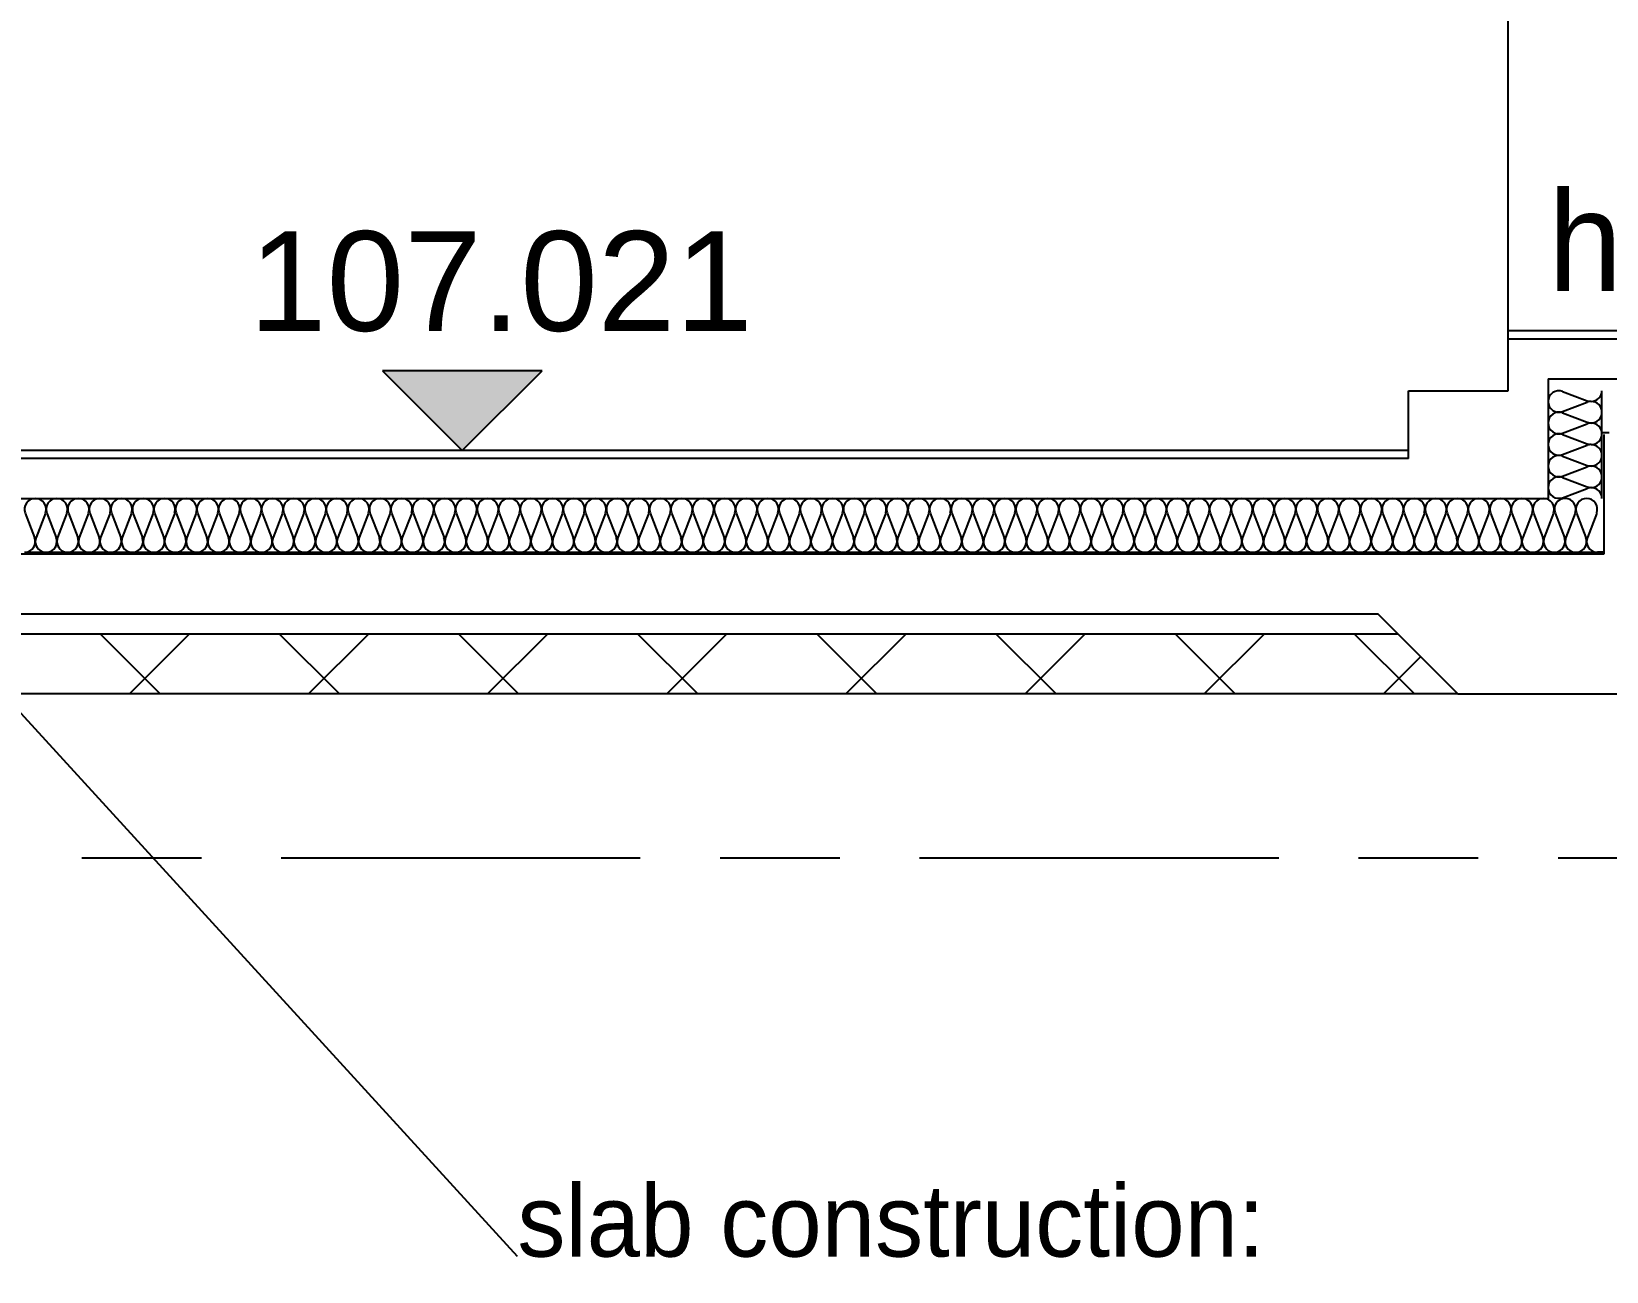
# Model space of a CAD drawing. Header units: millimetres. Extents: x -21022 to 21192, y -14865 to 14865.
# Drawn here: x -4998 to -1051, y -813 to 2296 of the extents above; entities that cross this region are included whole.
import ezdxf

# ---------------------------------------------------------------- set-up
doc = ezdxf.new("R2010")
doc.units = ezdxf.units.MM
for name, pattern in [('BORDER', [16, 13, -1, 1, -1]), ('CENTER', [16, 9, -2, 3, -2]), ('HIDDEN', [16, 2, -2, 2, -2, 2, -2, 2, -2])]:
    doc.linetypes.add(name, pattern=pattern)
for name, color, linetype, true_color in [('00_-_ELEVATIONS', 7, 'Continuous', 0xffffff), ('00_-_SECTIONS', 7, 'Continuous', 0xffffff), ('1', 7, 'Continuous', 0xffffff), ('NEW_LGF', 7, 'Continuous', 0xffffff)]:
    doc.layers.add(name, color=color, linetype=linetype, true_color=true_color)
doc.styles.add('ARIAL', font='ARIAL.TTF', dxfattribs={"height": 0.2})

# ---------------------------------------------------------------- blocks, each defined once
blk = doc.blocks.new('733C655A')
at = {"layer": '00_-_SECTIONS', "linetype": 'Continuous', "ltscale": 100}
h = blk.add_hatch(dxfattribs=at)
h.set_pattern_fill('AR-CONC', color=1, scale=100, angle=30, style=0)
h.paths.add_polyline_path([(6030.3, 0), (5480.3, 0), (5330.3, 150), (5280.3, 200), (750, 200), (700, 150), (550, 0), (0, 0), (0, 350), (145.1, 350), (316.8, 350), (462.6, 350), (5846.2, 350), (5846.2, 610), (5846.2, 650), (5864.3, 650), (9553.9, 650), (9553.9, 950), (9653.9, 950), (12333.9, 950), (12433.9, 950), (12583.9, 950), (12798.9, 950), (12798.9, 600), (12248.9, 600), (12098.9, 750), (12048.9, 800), (9928.9, 800), (9878.9, 750), (9728.9, 600), (9728.9, 300), (9178.9, 300), (9028.9, 450), (8978.9, 500), (6230.3, 500), (6180.3, 450), (6030.3, 300)])
h = blk.add_hatch(dxfattribs=at)
h.set_pattern_fill('net', color=1, scale=100, angle=45, style=0)
h.set_pattern_definition([(45, (0, 0), (-224.506, 224.506), []), (135, (0, 0), (-224.506, -224.506), [])])
h.paths.add_polyline_path([(5480.3, 0), (550, 0), (700, 150), (5330.3, 150)])
at = {"layer": '00_-_SECTIONS', "color": 1, "linetype": 'Continuous', "ltscale": 100}
for p, q in [((5706.2, 790), (9334.3, 790)), ((5742.8, 758.2), (5804.6, 734.8)), ((5841.2, 706), (5841.2, 760)), ((5841.2, 760), (5841.2, 760)), ((5841.2, 760), (5841.2, 760)), ((5742.8, 707.8), (5804.6, 731.2)), ((5804.6, 734.8), (5814.2, 733)), ((5742.8, 704.2), (5804.6, 680.8)), ((5742.8, 653.8), (5804.6, 677.2)), ((5804.6, 680.8), (5814.2, 679)), ((5841.2, 652), (5841.2, 706)), ((5742.8, 650.2), (5804.6, 626.8)), ((5841.2, 598), (5841.2, 652)), ((5742.8, 599.8), (5804.6, 623.2)), ((5742.8, 596.2), (5804.6, 572.8)), ((5804.6, 626.8), (5814.2, 625)), ((5841.2, 544), (5841.2, 598)), ((5742.8, 545.8), (5804.6, 569.2)), ((5804.6, 572.8), (5814.2, 571)), ((5742.8, 542.2), (5804.6, 518.8)), ((5742.8, 491.8), (5804.6, 515.2)), ((5804.6, 518.8), (5814.2, 517)), ((5841.2, 490), (5841.2, 544)), ((5841.2, 490), (5841.2, 490)), ((1889.7, 453.4), (1913.2, 391.6)), ((1940.2, 453.4), (1916.7, 391.6)), ((1943.7, 453.4), (1967.2, 391.6)), ((1994.2, 453.4), (1970.7, 391.6)), ((1997.7, 453.4), (2021.2, 391.6)), ((2048.2, 453.4), (2024.7, 391.6)), ((2051.7, 453.4), (2075.2, 391.6)), ((2102.2, 453.4), (2078.7, 391.6)), ((2105.7, 453.4), (2129.2, 391.6)), ((2156.2, 453.4), (2132.7, 391.6)), ((2159.7, 453.4), (2183.2, 391.6)), ((2210.2, 453.4), (2186.7, 391.6)), ((2213.7, 453.4), (2237.2, 391.6)), ((2264.2, 453.4), (2240.7, 391.6)), ((2267.7, 453.4), (2291.2, 391.6)), ((2318.2, 453.4), (2294.7, 391.6)), ((2321.7, 453.4), (2345.2, 391.6)), ((2372.2, 453.4), (2348.7, 391.6)), ((2375.7, 453.4), (2399.2, 391.6)), ((2426.2, 453.4), (2402.7, 391.6)), ((2429.7, 453.4), (2453.2, 391.6)), ((2480.2, 453.4), (2456.7, 391.6)), ((2483.7, 453.4), (2507.2, 391.6)), ((2534.2, 453.4), (2510.7, 391.6)), ((2537.7, 453.4), (2561.2, 391.6)), ((2588.2, 453.4), (2564.7, 391.6)), ((2591.7, 453.4), (2615.2, 391.6)), ((2642.2, 453.4), (2618.7, 391.6)), ((2645.7, 453.4), (2669.2, 391.6)), ((2696.2, 453.4), (2672.7, 391.6)), ((2699.7, 453.4), (2723.2, 391.6)), ((2750.2, 453.4), (2726.7, 391.6)), ((2753.7, 453.4), (2777.2, 391.6)), ((2804.2, 453.4), (2780.7, 391.6)), ((2807.7, 453.4), (2831.2, 391.6)), ((2858.2, 453.4), (2834.7, 391.6)), ((2861.7, 453.4), (2885.2, 391.6)), ((2912.2, 453.4), (2888.7, 391.6)), ((2915.7, 453.4), (2939.2, 391.6)), ((2966.2, 453.4), (2942.7, 391.6)), ((2969.7, 453.4), (2993.2, 391.6)), ((3020.2, 453.4), (2996.7, 391.6)), ((3023.7, 453.4), (3047.2, 391.6)), ((3074.2, 453.4), (3050.7, 391.6)), ((3077.7, 453.4), (3101.2, 391.6)), ((3128.2, 453.4), (3104.7, 391.6)), ((3131.7, 453.4), (3155.2, 391.6)), ((3182.2, 453.4), (3158.7, 391.6)), ((3185.7, 453.4), (3209.2, 391.6)), ((3236.2, 453.4), (3212.7, 391.6)), ((3239.7, 453.4), (3263.2, 391.6)), ((3290.2, 453.4), (3266.7, 391.6)), ((3293.7, 453.4), (3317.2, 391.6)), ((3344.2, 453.4), (3320.7, 391.6)), ((3347.7, 453.4), (3371.2, 391.6)), ((3398.2, 453.4), (3374.7, 391.6)), ((3401.7, 453.4), (3425.2, 391.6)), ((3452.2, 453.4), (3428.7, 391.6)), ((3455.7, 453.4), (3479.2, 391.6)), ((3506.2, 453.4), (3482.7, 391.6)), ((3509.7, 453.4), (3533.2, 391.6)), ((3560.2, 453.4), (3536.7, 391.6)), ((3563.7, 453.4), (3587.2, 391.6)), ((3614.2, 453.4), (3590.7, 391.6)), ((3617.7, 453.4), (3641.2, 391.6)), ((3668.2, 453.4), (3644.7, 391.6)), ((3671.7, 453.4), (3695.2, 391.6)), ((3722.2, 453.4), (3698.7, 391.6)), ((3725.7, 453.4), (3749.2, 391.6)), ((3776.2, 453.4), (3752.7, 391.6)), ((3779.7, 453.4), (3803.2, 391.6)), ((3830.2, 453.4), (3806.7, 391.6)), ((3833.7, 453.4), (3857.2, 391.6)), ((3884.2, 453.4), (3860.7, 391.6)), ((3887.7, 453.4), (3911.2, 391.6)), ((3938.2, 453.4), (3914.7, 391.6)), ((3941.7, 453.4), (3965.2, 391.6)), ((3992.2, 453.4), (3968.7, 391.6)), ((3995.7, 453.4), (4019.2, 391.6)), ((4046.2, 453.4), (4022.7, 391.6)), ((4049.7, 453.4), (4073.2, 391.6)), ((4100.2, 453.4), (4076.7, 391.6)), ((4103.7, 453.4), (4127.2, 391.6)), ((4154.2, 453.4), (4130.7, 391.6)), ((4157.7, 453.4), (4181.2, 391.6)), ((4208.2, 453.4), (4184.7, 391.6)), ((4211.7, 453.4), (4235.2, 391.6)), ((4262.2, 453.4), (4238.7, 391.6)), ((4265.7, 453.4), (4289.2, 391.6)), ((4316.2, 453.4), (4292.7, 391.6)), ((4319.7, 453.4), (4343.2, 391.6)), ((4370.2, 453.4), (4346.7, 391.6)), ((4373.7, 453.4), (4397.2, 391.6)), ((4424.2, 453.4), (4400.7, 391.6)), ((4427.7, 453.4), (4451.2, 391.6)), ((4478.2, 453.4), (4454.7, 391.6)), ((4481.7, 453.4), (4505.2, 391.6)), ((4532.2, 453.4), (4508.7, 391.6)), ((4535.7, 453.4), (4559.2, 391.6)), ((4586.2, 453.4), (4562.7, 391.6)), ((4589.7, 453.4), (4613.2, 391.6)), ((4640.2, 453.4), (4616.7, 391.6)), ((4643.7, 453.4), (4667.2, 391.6)), ((4694.2, 453.4), (4670.7, 391.6)), ((4697.7, 453.4), (4721.2, 391.6)), ((4748.2, 453.4), (4724.7, 391.6)), ((4751.7, 453.4), (4775.2, 391.6)), ((4802.2, 453.4), (4778.7, 391.6)), ((4805.7, 453.4), (4829.2, 391.6)), ((4856.2, 453.4), (4832.7, 391.6)), ((4859.7, 453.4), (4883.2, 391.6)), ((4910.2, 453.4), (4886.7, 391.6)), ((4913.7, 453.4), (4937.2, 391.6)), ((4964.2, 453.4), (4940.7, 391.6)), ((4967.7, 453.4), (4991.2, 391.6)), ((5018.2, 453.4), (4994.7, 391.6)), ((5021.7, 453.4), (5045.2, 391.6)), ((5072.2, 453.4), (5048.7, 391.6)), ((5075.7, 453.4), (5099.2, 391.6)), ((5126.2, 453.4), (5102.7, 391.6)), ((5129.7, 453.4), (5153.2, 391.6)), ((5180.2, 453.4), (5156.7, 391.6)), ((5183.7, 453.4), (5207.2, 391.6)), ((5234.2, 453.4), (5210.7, 391.6)), ((5237.7, 453.4), (5261.2, 391.6)), ((5288.2, 453.4), (5264.7, 391.6)), ((5291.7, 453.4), (5315.2, 391.6)), ((5342.2, 453.4), (5318.7, 391.6)), ((5345.7, 453.4), (5369.2, 391.6)), ((5396.2, 453.4), (5372.7, 391.6)), ((5399.7, 453.4), (5423.2, 391.6)), ((5450.2, 453.4), (5426.7, 391.6)), ((5453.7, 453.4), (5477.2, 391.6)), ((5504.2, 453.4), (5480.7, 391.6)), ((5507.7, 453.4), (5531.2, 391.6)), ((5558.2, 453.4), (5534.7, 391.6)), ((5561.7, 453.4), (5585.2, 391.6)), ((5612.2, 453.4), (5588.7, 391.6)), ((5615.7, 453.4), (5639.2, 391.6)), ((5666.2, 453.4), (5642.7, 391.6)), ((5669.7, 453.4), (5693.2, 391.6)), ((5720.2, 453.4), (5696.7, 391.6)), ((5723.7, 453.4), (5747.2, 391.6)), ((5774.2, 453.4), (5750.7, 391.6)), ((5777.7, 453.4), (5801.2, 391.6)), ((5828.2, 453.4), (5804.7, 391.6)), ((1916.7, 391.6), (1914.9, 382)), ((1970.7, 391.6), (1968.9, 382)), ((2024.7, 391.6), (2022.9, 382)), ((2078.7, 391.6), (2076.9, 382)), ((2132.7, 391.6), (2130.9, 382)), ((2186.7, 391.6), (2184.9, 382)), ((2240.7, 391.6), (2238.9, 382)), ((2294.7, 391.6), (2292.9, 382)), ((2348.7, 391.6), (2346.9, 382)), ((2402.7, 391.6), (2400.9, 382)), ((2456.7, 391.6), (2454.9, 382)), ((2510.7, 391.6), (2508.9, 382)), ((2564.7, 391.6), (2562.9, 382)), ((2618.7, 391.6), (2616.9, 382)), ((2672.7, 391.6), (2670.9, 382)), ((2726.7, 391.6), (2724.9, 382)), ((2780.7, 391.6), (2778.9, 382)), ((2834.7, 391.6), (2832.9, 382)), ((2888.7, 391.6), (2886.9, 382)), ((2942.7, 391.6), (2940.9, 382)), ((2996.7, 391.6), (2994.9, 382)), ((3050.7, 391.6), (3048.9, 382)), ((3104.7, 391.6), (3102.9, 382)), ((3158.7, 391.6), (3156.9, 382)), ((3212.7, 391.6), (3210.9, 382)), ((3266.7, 391.6), (3264.9, 382)), ((3320.7, 391.6), (3318.9, 382)), ((3374.7, 391.6), (3372.9, 382)), ((3428.7, 391.6), (3426.9, 382)), ((3482.7, 391.6), (3480.9, 382)), ((3536.7, 391.6), (3534.9, 382)), ((3590.7, 391.6), (3588.9, 382)), ((3644.7, 391.6), (3642.9, 382)), ((3698.7, 391.6), (3696.9, 382)), ((3752.7, 391.6), (3750.9, 382)), ((3806.7, 391.6), (3804.9, 382)), ((3860.7, 391.6), (3858.9, 382)), ((3914.7, 391.6), (3912.9, 382)), ((3968.7, 391.6), (3966.9, 382)), ((4022.7, 391.6), (4020.9, 382)), ((4076.7, 391.6), (4074.9, 382)), ((4130.7, 391.6), (4128.9, 382)), ((4184.7, 391.6), (4182.9, 382)), ((4238.7, 391.6), (4236.9, 382)), ((4292.7, 391.6), (4290.9, 382)), ((4346.7, 391.6), (4344.9, 382)), ((4400.7, 391.6), (4398.9, 382)), ((4454.7, 391.6), (4452.9, 382)), ((4508.7, 391.6), (4506.9, 382)), ((4562.7, 391.6), (4560.9, 382)), ((4616.7, 391.6), (4614.9, 382)), ((4670.7, 391.6), (4668.9, 382)), ((4724.7, 391.6), (4722.9, 382)), ((4778.7, 391.6), (4776.9, 382)), ((4832.7, 391.6), (4830.9, 382)), ((4886.7, 391.6), (4884.9, 382)), ((4940.7, 391.6), (4938.9, 382)), ((4994.7, 391.6), (4992.9, 382)), ((5048.7, 391.6), (5046.9, 382)), ((5102.7, 391.6), (5100.9, 382)), ((5156.7, 391.6), (5154.9, 382)), ((5210.7, 391.6), (5208.9, 382)), ((5264.7, 391.6), (5262.9, 382)), ((5318.7, 391.6), (5316.9, 382)), ((5372.7, 391.6), (5370.9, 382)), ((5426.7, 391.6), (5424.9, 382)), ((5480.7, 391.6), (5478.9, 382)), ((5534.7, 391.6), (5532.9, 382)), ((5588.7, 391.6), (5586.9, 382)), ((5642.7, 391.6), (5640.9, 382)), ((5696.7, 391.6), (5694.9, 382)), ((5750.7, 391.6), (5748.9, 382)), ((5804.7, 391.6), (5802.9, 382)), ((1887.9, 355), (1941.9, 355)), ((1941.9, 355), (1995.9, 355)), ((1995.9, 355), (2049.9, 355)), ((2049.9, 355), (2103.9, 355)), ((2103.9, 355), (2157.9, 355)), ((2157.9, 355), (2211.9, 355)), ((2211.9, 355), (2265.9, 355)), ((2265.9, 355), (2319.9, 355)), ((2319.9, 355), (2373.9, 355)), ((2373.9, 355), (2427.9, 355)), ((2427.9, 355), (2481.9, 355)), ((2481.9, 355), (2535.9, 355)), ((2535.9, 355), (2589.9, 355)), ((2589.9, 355), (2643.9, 355)), ((2643.9, 355), (2697.9, 355)), ((2697.9, 355), (2751.9, 355)), ((2751.9, 355), (2805.9, 355)), ((2805.9, 355), (2859.9, 355)), ((2859.9, 355), (2913.9, 355)), ((2913.9, 355), (2967.9, 355)), ((2967.9, 355), (3021.9, 355)), ((3021.9, 355), (3075.9, 355)), ((3075.9, 355), (3129.9, 355)), ((3129.9, 355), (3183.9, 355)), ((3183.9, 355), (3237.9, 355)), ((3237.9, 355), (3291.9, 355)), ((3291.9, 355), (3345.9, 355)), ((3345.9, 355), (3399.9, 355)), ((3399.9, 355), (3453.9, 355)), ((3453.9, 355), (3507.9, 355)), ((3507.9, 355), (3561.9, 355)), ((3561.9, 355), (3615.9, 355)), ((3615.9, 355), (3669.9, 355)), ((3669.9, 355), (3723.9, 355)), ((3723.9, 355), (3777.9, 355)), ((3777.9, 355), (3831.9, 355)), ((3831.9, 355), (3885.9, 355)), ((3885.9, 355), (3939.9, 355)), ((3939.9, 355), (3993.9, 355)), ((3993.9, 355), (4047.9, 355)), ((4047.9, 355), (4101.9, 355)), ((4101.9, 355), (4155.9, 355)), ((4155.9, 355), (4209.9, 355)), ((4209.9, 355), (4263.9, 355)), ((4263.9, 355), (4317.9, 355)), ((4317.9, 355), (4371.9, 355)), ((4371.9, 355), (4425.9, 355)), ((4425.9, 355), (4479.9, 355)), ((4479.9, 355), (4533.9, 355)), ((4533.9, 355), (4587.9, 355)), ((4587.9, 355), (4641.9, 355)), ((4641.9, 355), (4695.9, 355)), ((4695.9, 355), (4749.9, 355)), ((4749.9, 355), (4803.9, 355)), ((4803.9, 355), (4857.9, 355)), ((4857.9, 355), (4911.9, 355)), ((4911.9, 355), (4965.9, 355)), ((4965.9, 355), (5019.9, 355)), ((5019.9, 355), (5073.9, 355)), ((5073.9, 355), (5127.9, 355)), ((5127.9, 355), (5181.9, 355)), ((5181.9, 355), (5235.9, 355)), ((5235.9, 355), (5289.9, 355)), ((5289.9, 355), (5343.9, 355)), ((5343.9, 355), (5397.9, 355)), ((5397.9, 355), (5451.9, 355)), ((5451.9, 355), (5505.9, 355)), ((5505.9, 355), (5559.9, 355)), ((5559.9, 355), (5613.9, 355)), ((5613.9, 355), (5667.9, 355)), ((5667.9, 355), (5721.9, 355)), ((5721.9, 355), (5775.9, 355)), ((5775.9, 355), (5829.9, 355)), ((5846.2, 355), (5829.9, 355)), ((5846.2, 355), (5846.2, 355)), ((5330.3, 150), (700, 150)), ((5480.3, 0), (550, 0))]:
    blk.add_line(p, q, dxfattribs=at)
at = {"layer": '00_-_SECTIONS', "color": 3, "linetype": 'Continuous', "ltscale": 100}
for p, q in [((5846.2, 650), (5846.2, 350)), ((5846.2, 350), (0, 350)), ((5280.3, 200), (750, 200)), ((5480.3, 0), (5280.3, 200)), ((5480.3, 0), (6030.3, 0))]:
    blk.add_line(p, q, dxfattribs=at)
at = {"layer": '00_-_SECTIONS', "color": 1, "linetype": 'Continuous', "ltscale": 100}
for centre, start, end in [((5733.2, 733), 69.2034, 180), ((5733.2, 733), 69.2034, 180), ((5814.2, 760), 270, 0), ((5814.2, 760), 270, 0), ((5733.2, 733), 180, 290.7966), ((5733.2, 733), 180, 290.7966), ((5814.2, 706), 90, 110.7966), ((5814.2, 706), 90, 110.7966), ((5814.2, 706), 0, 90), ((5814.2, 706), 0, 90), ((5733.2, 679), 69.2034, 180), ((5733.2, 679), 69.2034, 180), ((5733.2, 679), 180, 290.7966), ((5733.2, 679), 180, 290.7966), ((5814.2, 652), 90, 110.7966), ((5814.2, 652), 90, 110.7966), ((5814.2, 706), 270, 0), ((5814.2, 706), 270, 0), ((5814.2, 652), 0, 90), ((5814.2, 652), 0, 90), ((5733.2, 625), 69.2034, 180), ((5733.2, 625), 69.2034, 180), ((5814.2, 652), 270, 0), ((5814.2, 652), 270, 0), ((5733.2, 625), 180, 290.7966), ((5733.2, 625), 180, 290.7966), ((5733.2, 571), 69.2034, 180), ((5733.2, 571), 69.2034, 180), ((5814.2, 598), 90, 110.7966), ((5814.2, 598), 90, 110.7966), ((5814.2, 598), 0, 90), ((5814.2, 598), 0, 90), ((5814.2, 598), 270, 0), ((5814.2, 598), 270, 0), ((5733.2, 571), 180, 290.7966), ((5733.2, 571), 180, 290.7966), ((5814.2, 544), 90, 110.7966), ((5814.2, 544), 90, 110.7966), ((5814.2, 544), 0, 90), ((5814.2, 544), 0, 90), ((5733.2, 517), 69.2034, 180), ((5733.2, 517), 69.2034, 180), ((5733.2, 517), 180, 290.7966), ((5733.2, 517), 180, 290.7966), ((5814.2, 490), 90, 110.7966), ((5814.2, 490), 90, 110.7966), ((5814.2, 544), 270, 0), ((5814.2, 544), 270, 0), ((5814.2, 490), 0, 90), ((5814.2, 490), 0, 90), ((1914.9, 463), 90, 200.7966), ((1914.9, 463), 90, 200.7966), ((1914.9, 463), 339.2034, 90), ((1914.9, 463), 339.2034, 90), ((1968.9, 463), 90, 200.7966), ((1968.9, 463), 90, 200.7966), ((1968.9, 463), 339.2034, 90), ((1968.9, 463), 339.2034, 90), ((2022.9, 463), 90, 200.7966), ((2022.9, 463), 90, 200.7966), ((2022.9, 463), 339.2034, 90), ((2022.9, 463), 339.2034, 90), ((2076.9, 463), 90, 200.7966), ((2076.9, 463), 90, 200.7966), ((2076.9, 463), 339.2034, 90), ((2076.9, 463), 339.2034, 90), ((2130.9, 463), 90, 200.7966), ((2130.9, 463), 90, 200.7966), ((2130.9, 463), 339.2034, 90), ((2130.9, 463), 339.2034, 90), ((2184.9, 463), 90, 200.7966), ((2184.9, 463), 90, 200.7966), ((2184.9, 463), 339.2034, 90), ((2184.9, 463), 339.2034, 90), ((2238.9, 463), 90, 200.7966), ((2238.9, 463), 90, 200.7966), ((2238.9, 463), 339.2034, 90), ((2238.9, 463), 339.2034, 90), ((2292.9, 463), 90, 200.7966), ((2292.9, 463), 90, 200.7966), ((2292.9, 463), 339.2034, 90), ((2292.9, 463), 339.2034, 90), ((2346.9, 463), 90, 200.7966), ((2346.9, 463), 90, 200.7966), ((2346.9, 463), 339.2034, 90), ((2346.9, 463), 339.2034, 90), ((2400.9, 463), 90, 200.7966), ((2400.9, 463), 90, 200.7966), ((2400.9, 463), 339.2034, 90), ((2400.9, 463), 339.2034, 90), ((2454.9, 463), 90, 200.7966), ((2454.9, 463), 90, 200.7966), ((2454.9, 463), 339.2034, 90), ((2454.9, 463), 339.2034, 90), ((2508.9, 463), 90, 200.7966), ((2508.9, 463), 90, 200.7966), ((2508.9, 463), 339.2034, 90), ((2508.9, 463), 339.2034, 90), ((2562.9, 463), 90, 200.7966), ((2562.9, 463), 90, 200.7966), ((2562.9, 463), 339.2034, 90), ((2562.9, 463), 339.2034, 90), ((2616.9, 463), 90, 200.7966), ((2616.9, 463), 90, 200.7966), ((2616.9, 463), 339.2034, 90), ((2616.9, 463), 339.2034, 90), ((2670.9, 463), 90, 200.7966), ((2670.9, 463), 90, 200.7966), ((2670.9, 463), 339.2034, 90), ((2670.9, 463), 339.2034, 90), ((2724.9, 463), 90, 200.7966), ((2724.9, 463), 90, 200.7966), ((2724.9, 463), 339.2034, 90), ((2724.9, 463), 339.2034, 90), ((2778.9, 463), 90, 200.7966), ((2778.9, 463), 90, 200.7966), ((2778.9, 463), 339.2034, 90), ((2778.9, 463), 339.2034, 90), ((2832.9, 463), 90, 200.7966), ((2832.9, 463), 90, 200.7966), ((2832.9, 463), 339.2034, 90), ((2832.9, 463), 339.2034, 90), ((2886.9, 463), 90, 200.7966), ((2886.9, 463), 90, 200.7966), ((2886.9, 463), 339.2034, 90), ((2886.9, 463), 339.2034, 90), ((2940.9, 463), 90, 200.7966), ((2940.9, 463), 90, 200.7966), ((2940.9, 463), 339.2034, 90), ((2940.9, 463), 339.2034, 90), ((2994.9, 463), 90, 200.7966), ((2994.9, 463), 90, 200.7966), ((2994.9, 463), 339.2034, 90), ((2994.9, 463), 339.2034, 90), ((3048.9, 463), 90, 200.7966), ((3048.9, 463), 90, 200.7966), ((3048.9, 463), 339.2034, 90), ((3048.9, 463), 339.2034, 90), ((3102.9, 463), 90, 200.7966), ((3102.9, 463), 90, 200.7966), ((3102.9, 463), 339.2034, 90), ((3102.9, 463), 339.2034, 90), ((3156.9, 463), 90, 200.7966), ((3156.9, 463), 90, 200.7966), ((3156.9, 463), 339.2034, 90), ((3156.9, 463), 339.2034, 90), ((3210.9, 463), 90, 200.7966), ((3210.9, 463), 90, 200.7966), ((3210.9, 463), 339.2034, 90), ((3210.9, 463), 339.2034, 90), ((3264.9, 463), 90, 200.7966), ((3264.9, 463), 90, 200.7966), ((3264.9, 463), 339.2034, 90), ((3264.9, 463), 339.2034, 90), ((3318.9, 463), 90, 200.7966), ((3318.9, 463), 90, 200.7966), ((3318.9, 463), 339.2034, 90), ((3318.9, 463), 339.2034, 90), ((3372.9, 463), 90, 200.7966), ((3372.9, 463), 90, 200.7966), ((3372.9, 463), 339.2034, 90), ((3372.9, 463), 339.2034, 90), ((3426.9, 463), 90, 200.7966), ((3426.9, 463), 90, 200.7966), ((3426.9, 463), 339.2034, 90), ((3426.9, 463), 339.2034, 90), ((3480.9, 463), 90, 200.7966), ((3480.9, 463), 90, 200.7966), ((3480.9, 463), 339.2034, 90), ((3480.9, 463), 339.2034, 90), ((3534.9, 463), 90, 200.7966), ((3534.9, 463), 90, 200.7966), ((3534.9, 463), 339.2034, 90), ((3534.9, 463), 339.2034, 90), ((3588.9, 463), 90, 200.7966), ((3588.9, 463), 90, 200.7966), ((3588.9, 463), 339.2034, 90), ((3588.9, 463), 339.2034, 90), ((3642.9, 463), 90, 200.7966), ((3642.9, 463), 90, 200.7966), ((3642.9, 463), 339.2034, 90), ((3642.9, 463), 339.2034, 90), ((3696.9, 463), 90, 200.7966), ((3696.9, 463), 90, 200.7966), ((3696.9, 463), 339.2034, 90), ((3696.9, 463), 339.2034, 90), ((3750.9, 463), 90, 200.7966), ((3750.9, 463), 90, 200.7966), ((3750.9, 463), 339.2034, 90), ((3750.9, 463), 339.2034, 90), ((3804.9, 463), 90, 200.7966), ((3804.9, 463), 90, 200.7966), ((3804.9, 463), 339.2034, 90), ((3804.9, 463), 339.2034, 90), ((3858.9, 463), 90, 200.7966), ((3858.9, 463), 90, 200.7966), ((3858.9, 463), 339.2034, 90), ((3858.9, 463), 339.2034, 90), ((3912.9, 463), 90, 200.7966), ((3912.9, 463), 90, 200.7966), ((3912.9, 463), 339.2034, 90), ((3912.9, 463), 339.2034, 90), ((3966.9, 463), 90, 200.7966), ((3966.9, 463), 90, 200.7966), ((3966.9, 463), 339.2034, 90), ((3966.9, 463), 339.2034, 90), ((4020.9, 463), 90, 200.7966), ((4020.9, 463), 90, 200.7966), ((4020.9, 463), 339.2034, 90), ((4020.9, 463), 339.2034, 90), ((4074.9, 463), 90, 200.7966), ((4074.9, 463), 90, 200.7966), ((4074.9, 463), 339.2034, 90), ((4074.9, 463), 339.2034, 90), ((4128.9, 463), 90, 200.7966), ((4128.9, 463), 90, 200.7966), ((4128.9, 463), 339.2034, 90), ((4128.9, 463), 339.2034, 90), ((4182.9, 463), 90, 200.7966), ((4182.9, 463), 90, 200.7966), ((4182.9, 463), 339.2034, 90), ((4182.9, 463), 339.2034, 90), ((4236.9, 463), 90, 200.7966), ((4236.9, 463), 90, 200.7966), ((4236.9, 463), 339.2034, 90), ((4236.9, 463), 339.2034, 90), ((4290.9, 463), 90, 200.7966), ((4290.9, 463), 90, 200.7966), ((4290.9, 463), 339.2034, 90), ((4290.9, 463), 339.2034, 90), ((4344.9, 463), 90, 200.7966), ((4344.9, 463), 90, 200.7966), ((4344.9, 463), 339.2034, 90), ((4344.9, 463), 339.2034, 90), ((4398.9, 463), 90, 200.7966), ((4398.9, 463), 90, 200.7966), ((4398.9, 463), 339.2034, 90), ((4398.9, 463), 339.2034, 90), ((4452.9, 463), 90, 200.7966), ((4452.9, 463), 90, 200.7966), ((4452.9, 463), 339.2034, 90), ((4452.9, 463), 339.2034, 90), ((4506.9, 463), 90, 200.7966), ((4506.9, 463), 90, 200.7966), ((4506.9, 463), 339.2034, 90), ((4506.9, 463), 339.2034, 90), ((4560.9, 463), 90, 200.7966), ((4560.9, 463), 90, 200.7966), ((4560.9, 463), 339.2034, 90), ((4560.9, 463), 339.2034, 90), ((4614.9, 463), 90, 200.7966), ((4614.9, 463), 90, 200.7966), ((4614.9, 463), 339.2034, 90), ((4614.9, 463), 339.2034, 90), ((4668.9, 463), 90, 200.7966), ((4668.9, 463), 90, 200.7966), ((4668.9, 463), 339.2034, 90), ((4668.9, 463), 339.2034, 90), ((4722.9, 463), 90, 200.7966), ((4722.9, 463), 90, 200.7966), ((4722.9, 463), 339.2034, 90), ((4722.9, 463), 339.2034, 90), ((4776.9, 463), 90, 200.7966), ((4776.9, 463), 90, 200.7966), ((4776.9, 463), 339.2034, 90), ((4776.9, 463), 339.2034, 90), ((4830.9, 463), 90, 200.7966), ((4830.9, 463), 90, 200.7966), ((4830.9, 463), 339.2034, 90), ((4830.9, 463), 339.2034, 90), ((4884.9, 463), 90, 200.7966), ((4884.9, 463), 90, 200.7966), ((4884.9, 463), 339.2034, 90), ((4884.9, 463), 339.2034, 90), ((4938.9, 463), 90, 200.7966), ((4938.9, 463), 90, 200.7966), ((4938.9, 463), 339.2034, 90), ((4938.9, 463), 339.2034, 90), ((4992.9, 463), 90, 200.7966), ((4992.9, 463), 90, 200.7966), ((4992.9, 463), 339.2034, 90), ((4992.9, 463), 339.2034, 90), ((5046.9, 463), 90, 200.7966), ((5046.9, 463), 90, 200.7966), ((5046.9, 463), 339.2034, 90), ((5046.9, 463), 339.2034, 90), ((5100.9, 463), 90, 200.7966), ((5100.9, 463), 90, 200.7966), ((5100.9, 463), 339.2034, 90), ((5100.9, 463), 339.2034, 90), ((5154.9, 463), 90, 200.7966), ((5154.9, 463), 90, 200.7966), ((5154.9, 463), 339.2034, 90), ((5154.9, 463), 339.2034, 90), ((5208.9, 463), 90, 200.7966), ((5208.9, 463), 90, 200.7966), ((5208.9, 463), 339.2034, 90), ((5208.9, 463), 339.2034, 90), ((5262.9, 463), 90, 200.7966), ((5262.9, 463), 90, 200.7966), ((5262.9, 463), 339.2034, 90), ((5262.9, 463), 339.2034, 90), ((5316.9, 463), 90, 200.7966), ((5316.9, 463), 90, 200.7966), ((5316.9, 463), 339.2034, 90), ((5316.9, 463), 339.2034, 90), ((5370.9, 463), 90, 200.7966), ((5370.9, 463), 90, 200.7966), ((5370.9, 463), 339.2034, 90), ((5370.9, 463), 339.2034, 90), ((5424.9, 463), 90, 200.7966), ((5424.9, 463), 90, 200.7966), ((5424.9, 463), 339.2034, 90), ((5424.9, 463), 339.2034, 90), ((5478.9, 463), 90, 200.7966), ((5478.9, 463), 90, 200.7966), ((5478.9, 463), 339.2034, 90), ((5478.9, 463), 339.2034, 90), ((5532.9, 463), 90, 200.7966), ((5532.9, 463), 90, 200.7966), ((5532.9, 463), 339.2034, 90), ((5532.9, 463), 339.2034, 90), ((5586.9, 463), 90, 200.7966), ((5586.9, 463), 90, 200.7966), ((5586.9, 463), 339.2034, 90), ((5586.9, 463), 339.2034, 90), ((5640.9, 463), 90, 200.7966), ((5640.9, 463), 90, 200.7966), ((5640.9, 463), 339.2034, 90), ((5640.9, 463), 339.2034, 90), ((5694.9, 463), 90, 200.7966), ((5694.9, 463), 90, 200.7966), ((5694.9, 463), 339.2034, 90), ((5694.9, 463), 339.2034, 90), ((5748.9, 463), 90, 200.7966), ((5748.9, 463), 90, 200.7966), ((5748.9, 463), 339.2034, 90), ((5748.9, 463), 339.2034, 90), ((5802.9, 463), 90, 200.7966), ((5802.9, 463), 90, 200.7966), ((5802.9, 463), 339.2034, 90), ((5802.9, 463), 339.2034, 90), ((1887.9, 382), 270, 0), ((1887.9, 382), 270, 0), ((1887.9, 382), 0, 20.7966), ((1887.9, 382), 0, 20.7966), ((1941.9, 382), 180, 270), ((1941.9, 382), 180, 270), ((1941.9, 382), 270, 0), ((1941.9, 382), 270, 0), ((1941.9, 382), 0, 20.7966), ((1941.9, 382), 0, 20.7966), ((1995.9, 382), 180, 270), ((1995.9, 382), 180, 270), ((1995.9, 382), 270, 0), ((1995.9, 382), 270, 0), ((1995.9, 382), 0, 20.7966), ((1995.9, 382), 0, 20.7966), ((2049.9, 382), 180, 270), ((2049.9, 382), 180, 270), ((2049.9, 382), 270, 0), ((2049.9, 382), 270, 0), ((2049.9, 382), 0, 20.7966), ((2049.9, 382), 0, 20.7966), ((2103.9, 382), 180, 270), ((2103.9, 382), 180, 270), ((2103.9, 382), 270, 0), ((2103.9, 382), 270, 0), ((2103.9, 382), 0, 20.7966), ((2103.9, 382), 0, 20.7966), ((2157.9, 382), 180, 270), ((2157.9, 382), 180, 270), ((2157.9, 382), 270, 0), ((2157.9, 382), 270, 0), ((2157.9, 382), 0, 20.7966), ((2157.9, 382), 0, 20.7966), ((2211.9, 382), 180, 270), ((2211.9, 382), 180, 270), ((2211.9, 382), 270, 0), ((2211.9, 382), 270, 0), ((2211.9, 382), 0, 20.7966), ((2211.9, 382), 0, 20.7966), ((2265.9, 382), 180, 270), ((2265.9, 382), 180, 270), ((2265.9, 382), 270, 0), ((2265.9, 382), 270, 0), ((2265.9, 382), 0, 20.7966), ((2265.9, 382), 0, 20.7966), ((2319.9, 382), 180, 270), ((2319.9, 382), 180, 270), ((2319.9, 382), 270, 0), ((2319.9, 382), 270, 0), ((2319.9, 382), 0, 20.7966), ((2319.9, 382), 0, 20.7966), ((2373.9, 382), 180, 270), ((2373.9, 382), 180, 270), ((2373.9, 382), 270, 0), ((2373.9, 382), 270, 0), ((2373.9, 382), 0, 20.7966), ((2373.9, 382), 0, 20.7966), ((2427.9, 382), 180, 270), ((2427.9, 382), 180, 270), ((2427.9, 382), 270, 0), ((2427.9, 382), 270, 0), ((2427.9, 382), 0, 20.7966), ((2427.9, 382), 0, 20.7966), ((2481.9, 382), 180, 270), ((2481.9, 382), 180, 270), ((2481.9, 382), 270, 0), ((2481.9, 382), 270, 0), ((2481.9, 382), 0, 20.7966), ((2481.9, 382), 0, 20.7966), ((2535.9, 382), 180, 270), ((2535.9, 382), 180, 270), ((2535.9, 382), 270, 0), ((2535.9, 382), 270, 0), ((2535.9, 382), 0, 20.7966), ((2535.9, 382), 0, 20.7966), ((2589.9, 382), 180, 270), ((2589.9, 382), 180, 270), ((2589.9, 382), 270, 0), ((2589.9, 382), 270, 0), ((2589.9, 382), 0, 20.7966), ((2589.9, 382), 0, 20.7966), ((2643.9, 382), 180, 270), ((2643.9, 382), 180, 270), ((2643.9, 382), 270, 0), ((2643.9, 382), 270, 0), ((2643.9, 382), 0, 20.7966), ((2643.9, 382), 0, 20.7966), ((2697.9, 382), 180, 270), ((2697.9, 382), 180, 270), ((2697.9, 382), 270, 0), ((2697.9, 382), 270, 0), ((2697.9, 382), 0, 20.7966), ((2697.9, 382), 0, 20.7966), ((2751.9, 382), 180, 270), ((2751.9, 382), 180, 270), ((2751.9, 382), 270, 0), ((2751.9, 382), 270, 0), ((2751.9, 382), 0, 20.7966), ((2751.9, 382), 0, 20.7966), ((2805.9, 382), 180, 270), ((2805.9, 382), 180, 270), ((2805.9, 382), 270, 0), ((2805.9, 382), 270, 0), ((2805.9, 382), 0, 20.7966), ((2805.9, 382), 0, 20.7966), ((2859.9, 382), 180, 270), ((2859.9, 382), 180, 270), ((2859.9, 382), 270, 0), ((2859.9, 382), 270, 0), ((2859.9, 382), 0, 20.7966), ((2859.9, 382), 0, 20.7966), ((2913.9, 382), 180, 270), ((2913.9, 382), 180, 270), ((2913.9, 382), 270, 0), ((2913.9, 382), 270, 0), ((2913.9, 382), 0, 20.7966), ((2913.9, 382), 0, 20.7966), ((2967.9, 382), 180, 270), ((2967.9, 382), 180, 270), ((2967.9, 382), 270, 0), ((2967.9, 382), 270, 0), ((2967.9, 382), 0, 20.7966), ((2967.9, 382), 0, 20.7966), ((3021.9, 382), 180, 270), ((3021.9, 382), 180, 270), ((3021.9, 382), 270, 0), ((3021.9, 382), 270, 0), ((3021.9, 382), 0, 20.7966), ((3021.9, 382), 0, 20.7966), ((3075.9, 382), 180, 270), ((3075.9, 382), 180, 270), ((3075.9, 382), 270, 0), ((3075.9, 382), 270, 0), ((3075.9, 382), 0, 20.7966), ((3075.9, 382), 0, 20.7966), ((3129.9, 382), 180, 270), ((3129.9, 382), 180, 270), ((3129.9, 382), 270, 0), ((3129.9, 382), 270, 0), ((3129.9, 382), 0, 20.7966), ((3129.9, 382), 0, 20.7966), ((3183.9, 382), 180, 270), ((3183.9, 382), 180, 270), ((3183.9, 382), 270, 0), ((3183.9, 382), 270, 0), ((3183.9, 382), 0, 20.7966), ((3183.9, 382), 0, 20.7966), ((3237.9, 382), 180, 270), ((3237.9, 382), 180, 270), ((3237.9, 382), 270, 0), ((3237.9, 382), 270, 0), ((3237.9, 382), 0, 20.7966), ((3237.9, 382), 0, 20.7966), ((3291.9, 382), 180, 270), ((3291.9, 382), 180, 270), ((3291.9, 382), 270, 0), ((3291.9, 382), 270, 0), ((3291.9, 382), 0, 20.7966), ((3291.9, 382), 0, 20.7966), ((3345.9, 382), 180, 270), ((3345.9, 382), 180, 270), ((3345.9, 382), 270, 0), ((3345.9, 382), 270, 0), ((3345.9, 382), 0, 20.7966), ((3345.9, 382), 0, 20.7966), ((3399.9, 382), 180, 270), ((3399.9, 382), 180, 270), ((3399.9, 382), 270, 0), ((3399.9, 382), 270, 0), ((3399.9, 382), 0, 20.7966), ((3399.9, 382), 0, 20.7966), ((3453.9, 382), 180, 270), ((3453.9, 382), 180, 270), ((3453.9, 382), 270, 0), ((3453.9, 382), 270, 0), ((3453.9, 382), 0, 20.7966), ((3453.9, 382), 0, 20.7966), ((3507.9, 382), 180, 270), ((3507.9, 382), 180, 270), ((3507.9, 382), 270, 0), ((3507.9, 382), 270, 0), ((3507.9, 382), 0, 20.7966), ((3507.9, 382), 0, 20.7966), ((3561.9, 382), 180, 270), ((3561.9, 382), 180, 270), ((3561.9, 382), 270, 0), ((3561.9, 382), 270, 0), ((3561.9, 382), 0, 20.7966), ((3561.9, 382), 0, 20.7966), ((3615.9, 382), 180, 270), ((3615.9, 382), 180, 270), ((3615.9, 382), 270, 0), ((3615.9, 382), 270, 0), ((3615.9, 382), 0, 20.7966), ((3615.9, 382), 0, 20.7966), ((3669.9, 382), 180, 270), ((3669.9, 382), 180, 270), ((3669.9, 382), 270, 0), ((3669.9, 382), 270, 0), ((3669.9, 382), 0, 20.7966), ((3669.9, 382), 0, 20.7966), ((3723.9, 382), 180, 270), ((3723.9, 382), 180, 270), ((3723.9, 382), 270, 0), ((3723.9, 382), 270, 0), ((3723.9, 382), 0, 20.7966), ((3723.9, 382), 0, 20.7966), ((3777.9, 382), 180, 270), ((3777.9, 382), 180, 270), ((3777.9, 382), 270, 0), ((3777.9, 382), 270, 0), ((3777.9, 382), 0, 20.7966), ((3777.9, 382), 0, 20.7966), ((3831.9, 382), 180, 270), ((3831.9, 382), 180, 270), ((3831.9, 382), 270, 0), ((3831.9, 382), 270, 0), ((3831.9, 382), 0, 20.7966), ((3831.9, 382), 0, 20.7966), ((3885.9, 382), 180, 270), ((3885.9, 382), 180, 270), ((3885.9, 382), 270, 0), ((3885.9, 382), 270, 0), ((3885.9, 382), 0, 20.7966), ((3885.9, 382), 0, 20.7966), ((3939.9, 382), 180, 270), ((3939.9, 382), 180, 270), ((3939.9, 382), 270, 0), ((3939.9, 382), 270, 0), ((3939.9, 382), 0, 20.7966), ((3939.9, 382), 0, 20.7966), ((3993.9, 382), 180, 270), ((3993.9, 382), 180, 270), ((3993.9, 382), 270, 0), ((3993.9, 382), 270, 0), ((3993.9, 382), 0, 20.7966), ((3993.9, 382), 0, 20.7966), ((4047.9, 382), 180, 270), ((4047.9, 382), 180, 270), ((4047.9, 382), 270, 0), ((4047.9, 382), 270, 0), ((4047.9, 382), 0, 20.7966), ((4047.9, 382), 0, 20.7966), ((4101.9, 382), 180, 270), ((4101.9, 382), 180, 270), ((4101.9, 382), 270, 0), ((4101.9, 382), 270, 0), ((4101.9, 382), 0, 20.7966), ((4101.9, 382), 0, 20.7966), ((4155.9, 382), 180, 270), ((4155.9, 382), 180, 270), ((4155.9, 382), 270, 0), ((4155.9, 382), 270, 0), ((4155.9, 382), 0, 20.7966), ((4155.9, 382), 0, 20.7966), ((4209.9, 382), 180, 270), ((4209.9, 382), 180, 270), ((4209.9, 382), 270, 0), ((4209.9, 382), 270, 0), ((4209.9, 382), 0, 20.7966), ((4209.9, 382), 0, 20.7966), ((4263.9, 382), 180, 270), ((4263.9, 382), 180, 270), ((4263.9, 382), 270, 0), ((4263.9, 382), 270, 0), ((4263.9, 382), 0, 20.7966), ((4263.9, 382), 0, 20.7966), ((4317.9, 382), 180, 270), ((4317.9, 382), 180, 270), ((4317.9, 382), 270, 0), ((4317.9, 382), 270, 0), ((4317.9, 382), 0, 20.7966), ((4317.9, 382), 0, 20.7966), ((4371.9, 382), 180, 270), ((4371.9, 382), 180, 270), ((4371.9, 382), 270, 0), ((4371.9, 382), 270, 0), ((4371.9, 382), 0, 20.7966), ((4371.9, 382), 0, 20.7966), ((4425.9, 382), 180, 270), ((4425.9, 382), 180, 270), ((4425.9, 382), 270, 0), ((4425.9, 382), 270, 0), ((4425.9, 382), 0, 20.7966), ((4425.9, 382), 0, 20.7966), ((4479.9, 382), 180, 270), ((4479.9, 382), 180, 270), ((4479.9, 382), 270, 0), ((4479.9, 382), 270, 0), ((4479.9, 382), 0, 20.7966), ((4479.9, 382), 0, 20.7966), ((4533.9, 382), 180, 270), ((4533.9, 382), 180, 270), ((4533.9, 382), 270, 0), ((4533.9, 382), 270, 0), ((4533.9, 382), 0, 20.7966), ((4533.9, 382), 0, 20.7966), ((4587.9, 382), 180, 270), ((4587.9, 382), 180, 270), ((4587.9, 382), 270, 0), ((4587.9, 382), 270, 0), ((4587.9, 382), 0, 20.7966), ((4587.9, 382), 0, 20.7966), ((4641.9, 382), 180, 270), ((4641.9, 382), 180, 270), ((4641.9, 382), 270, 0), ((4641.9, 382), 270, 0), ((4641.9, 382), 0, 20.7966), ((4641.9, 382), 0, 20.7966), ((4695.9, 382), 180, 270), ((4695.9, 382), 180, 270), ((4695.9, 382), 270, 0), ((4695.9, 382), 270, 0), ((4695.9, 382), 0, 20.7966), ((4695.9, 382), 0, 20.7966), ((4749.9, 382), 180, 270), ((4749.9, 382), 180, 270), ((4749.9, 382), 270, 0), ((4749.9, 382), 270, 0), ((4749.9, 382), 0, 20.7966), ((4749.9, 382), 0, 20.7966), ((4803.9, 382), 180, 270), ((4803.9, 382), 180, 270), ((4803.9, 382), 270, 0), ((4803.9, 382), 270, 0), ((4803.9, 382), 0, 20.7966), ((4803.9, 382), 0, 20.7966), ((4857.9, 382), 180, 270), ((4857.9, 382), 180, 270), ((4857.9, 382), 270, 0), ((4857.9, 382), 270, 0), ((4857.9, 382), 0, 20.7966), ((4857.9, 382), 0, 20.7966), ((4911.9, 382), 180, 270), ((4911.9, 382), 180, 270), ((4911.9, 382), 270, 0), ((4911.9, 382), 270, 0), ((4911.9, 382), 0, 20.7966), ((4911.9, 382), 0, 20.7966), ((4965.9, 382), 180, 270), ((4965.9, 382), 180, 270), ((4965.9, 382), 270, 0), ((4965.9, 382), 270, 0), ((4965.9, 382), 0, 20.7966), ((4965.9, 382), 0, 20.7966), ((5019.9, 382), 180, 270), ((5019.9, 382), 180, 270), ((5019.9, 382), 270, 0), ((5019.9, 382), 270, 0), ((5019.9, 382), 0, 20.7966), ((5019.9, 382), 0, 20.7966), ((5073.9, 382), 180, 270), ((5073.9, 382), 180, 270), ((5073.9, 382), 270, 0), ((5073.9, 382), 270, 0), ((5073.9, 382), 0, 20.7966), ((5073.9, 382), 0, 20.7966), ((5127.9, 382), 180, 270), ((5127.9, 382), 180, 270), ((5127.9, 382), 270, 0), ((5127.9, 382), 270, 0), ((5127.9, 382), 0, 20.7966), ((5127.9, 382), 0, 20.7966), ((5181.9, 382), 180, 270), ((5181.9, 382), 180, 270), ((5181.9, 382), 270, 0), ((5181.9, 382), 270, 0), ((5181.9, 382), 0, 20.7966), ((5181.9, 382), 0, 20.7966), ((5235.9, 382), 180, 270), ((5235.9, 382), 180, 270), ((5235.9, 382), 270, 0), ((5235.9, 382), 270, 0), ((5235.9, 382), 0, 20.7966), ((5235.9, 382), 0, 20.7966), ((5289.9, 382), 180, 270), ((5289.9, 382), 180, 270), ((5289.9, 382), 270, 0), ((5289.9, 382), 270, 0), ((5289.9, 382), 0, 20.7966), ((5289.9, 382), 0, 20.7966), ((5343.9, 382), 180, 270), ((5343.9, 382), 180, 270), ((5343.9, 382), 270, 0), ((5343.9, 382), 270, 0), ((5343.9, 382), 0, 20.7966), ((5343.9, 382), 0, 20.7966), ((5397.9, 382), 180, 270), ((5397.9, 382), 180, 270), ((5397.9, 382), 270, 0), ((5397.9, 382), 270, 0), ((5397.9, 382), 0, 20.7966), ((5397.9, 382), 0, 20.7966), ((5451.9, 382), 180, 270), ((5451.9, 382), 180, 270), ((5451.9, 382), 270, 0), ((5451.9, 382), 270, 0), ((5451.9, 382), 0, 20.7966), ((5451.9, 382), 0, 20.7966), ((5505.9, 382), 180, 270), ((5505.9, 382), 180, 270), ((5505.9, 382), 270, 0), ((5505.9, 382), 270, 0), ((5505.9, 382), 0, 20.7966), ((5505.9, 382), 0, 20.7966), ((5559.9, 382), 180, 270), ((5559.9, 382), 180, 270), ((5559.9, 382), 270, 0), ((5559.9, 382), 270, 0), ((5559.9, 382), 0, 20.7966), ((5559.9, 382), 0, 20.7966), ((5613.9, 382), 180, 270), ((5613.9, 382), 180, 270), ((5613.9, 382), 270, 0), ((5613.9, 382), 270, 0), ((5613.9, 382), 0, 20.7966), ((5613.9, 382), 0, 20.7966), ((5667.9, 382), 180, 270), ((5667.9, 382), 180, 270), ((5667.9, 382), 270, 0), ((5667.9, 382), 270, 0), ((5667.9, 382), 0, 20.7966), ((5667.9, 382), 0, 20.7966), ((5721.9, 382), 180, 270), ((5721.9, 382), 180, 270), ((5721.9, 382), 270, 0), ((5721.9, 382), 270, 0), ((5721.9, 382), 0, 20.7966), ((5721.9, 382), 0, 20.7966), ((5775.9, 382), 180, 270), ((5775.9, 382), 180, 270), ((5775.9, 382), 270, 0), ((5775.9, 382), 270, 0), ((5775.9, 382), 0, 20.7966), ((5775.9, 382), 0, 20.7966), ((5829.9, 382), 180, 270), ((5829.9, 382), 180, 270)]:
    blk.add_arc(centre, 27, start, end, dxfattribs=at)
blk = doc.blocks.new('D9061BD7')
at = {"layer": '00_-_SECTIONS', "color": 1, "linetype": 'Continuous', "ltscale": 100}
for p, q in [((5356.2, 255), (467.6, 255)), ((5356.2, 235), (467.6, 235)), ((5706.2, 235), (5706.2, 135)), ((467.6, 135), (5706.2, 135))]:
    blk.add_line(p, q, dxfattribs=at)
blk = doc.blocks.new('99FFCC42')
at = {"layer": '00_-_SECTIONS', "color": 8, "linetype": 'CENTER', "ltscale": 100}
blk.add_line((0, 234.4), (21969.8, 234.4), dxfattribs=at)
blk = doc.blocks.new('8A2011B0')
at = {"layer": '00_-_SECTIONS', "color": 1, "linetype": 'Continuous', "ltscale": 100}
for p, q in [((18685.7, 11014.3), (18685.7, 12985.8)), ((16202.6, 8693.3), (14588.9, 10459.3))]:
    blk.add_line(p, q, dxfattribs=at)
at = {"layer": '00_-_SECTIONS', "color": 15, "linetype": 'Continuous', "ltscale": 100}
blk.add_text('slab construction:', height=180, dxfattribs=at).set_placement((16202.6, 8693.3))
blk = doc.blocks.new('CDFD7C37')
at = {"layer": '00_-_SECTIONS', "linetype": 'Continuous', "ltscale": 100}
h = blk.add_hatch(dxfattribs=at)
h.set_pattern_fill('AR-SAND', color=1, scale=100, angle=45, style=0)
h.paths.add_polyline_path([(4888.6, 120), (4888.6, 270), (5138.6, 270), (5138.6, 400), (6830.3, 400), (6830.3, 300), (5238.6, 300), (5238.6, 100), (5238.6, 0), (0, 0), (0, 100), (4888.6, 100)])
h.paths.add_polyline_path([(6830.3, 300), (6830.3, 400), (7822.1, 400), (8936.3, 400), (8936.3, 300)])
at = {"layer": '00_-_SECTIONS', "color": 1, "linetype": 'Continuous', "ltscale": 100}
for p, q in [((5138.6, 270), (5138.6, 420)), ((5238.6, 300), (5238.6, 100)), ((4888.6, 270), (5138.6, 270)), ((4888.6, 100), (4888.6, 270))]:
    blk.add_line(p, q, dxfattribs=at)
blk = doc.blocks.new('B6F77847')
at = {"layer": '00_-_ELEVATIONS', "linetype": 'BORDER', "ltscale": 100}
blk.add_hatch(color=15, dxfattribs=at).paths.add_polyline_path([(497.3, 200), (897.3, 200), (697.3, 0)])
at = {"layer": '00_-_ELEVATIONS', "color": 2, "linetype": 'Continuous', "ltscale": 100}
for p, q in [((497.3, 200), (697.3, 0)), ((897.3, 200), (497.3, 200)), ((697.3, 0), (897.3, 200))]:
    blk.add_line(p, q, dxfattribs=at)
at = {"layer": '00_-_ELEVATIONS', "color": 15, "linetype": 'BORDER', "ltscale": 100, "style": 'ARIAL'}
blk.add_text('107.021', height=250, dxfattribs=at).set_placement((163, 300))
blk = doc.blocks.new('77D6A09F')
at = {"layer": '00_-_SECTIONS', "color": 2, "linetype": 'Continuous', "ltscale": 100}
for p, q in [((25.2, 302.1), (898.8, 1035.1)), ((225.2, 0), (1312.3, 912.2)), ((825.2, 490.4), (825.2, 309.6)), ((25.2, 0), (25.2, 302.1)), ((1035.2, 309.6), (825.2, 309.6)), ((1035.2, 309.6), (1035.2, 149.6)), ((25.2, 0), (225.2, 0))]:
    blk.add_line(p, q, dxfattribs=at)
at = {"layer": '00_-_SECTIONS', "color": 3, "linetype": 'CENTER', "ltscale": 100}
for p, q in [((287, 547.9), (873, 1039.6)), ((20.5, 405), (287, 547.9)), ((20.5, 405), (0, 374.7))]:
    blk.add_line(p, q, dxfattribs=at)
at = {"layer": '00_-_SECTIONS', "color": 1, "linetype": 'HIDDEN', "ltscale": 100}
blk.add_line((1035.2, 157.5), (1686.8, 704.2), dxfattribs=at)
at = {"layer": '00_-_SECTIONS', "color": 1, "linetype": 'Continuous', "ltscale": 100}
for p, q in [((25.2, 396.2), (335.7, 562.6)), ((25.2, 302.1), (25.2, 396.2))]:
    blk.add_line(p, q, dxfattribs=at)
blk.add_circle((1124.5, 499.4), 40, dxfattribs=at)
at = {"layer": '00_-_SECTIONS', "color": 2, "linetype": 'Continuous', "ltscale": 100}
for radius, start, end in [(9446.9, 119.48302, 123.76163), (9446.9, 119.48302, 123.76163), (9046.9, 118.15743, 123.85535), (9046.9, 118.15743, 123.85535)]:
    blk.add_arc((6075.2, -7363.3), radius, start, end, dxfattribs=at)
at = {"layer": '00_-_SECTIONS', "color": 1, "linetype": 'Continuous', "ltscale": 100}
for centre, start, end in [((1557.7, 753.8), 101.663, 0), ((1557.7, 753.8), 101.663, 0), ((1557.7, 753.8), 0, 15.6857), ((1557.7, 753.8), 0, 15.6857), ((1124.5, 499.4), 0, 0)]:
    blk.add_arc(centre, 40, start, end, dxfattribs=at)
blk = doc.blocks.new('D3D10373')
at = {"layer": 'NEW_LGF', "color": 15, "linetype": 'BORDER', "ltscale": 100}
blk.add_text('hallway', height=250, dxfattribs=at).set_placement((5229.6, 409.4))
blk = doc.blocks.new('09D7C2CF')
at = {"layer": '00_-_SECTIONS', "color": 1, "linetype": 'Continuous', "ltscale": 100}
for p, q in [((2661.7, 20), (0, 20)), ((0, 0), (2683.5, 0))]:
    blk.add_line(p, q, dxfattribs=at)
blk = doc.blocks.new('E238EB62')
at = {"layer": '1', "color": 1, "linetype": 'Continuous', "ltscale": 100}
blk.add_line((466.2, 365), (484.2, 365), dxfattribs=at)

msp = doc.modelspace()

# ---------------------------------------------------------------- block references
at = {"layer": '00_-_ELEVATIONS'}
msp.add_blockref('B6F77847', (-4616, 1244.9), dxfattribs=at)
at = {"layer": '00_-_SECTIONS'}
for name, p in [('8A2011B0', (-19983.3, -9469.4)), ('99FFCC42', (-9172.6, -10.5)), ('733C655A', (-6903.8, 634.9)), ('CDFD7C37', (-6436.2, 1124.9)), ('09D7C2CF', (-1297.6, 1524.9)), ('D9061BD7', (-6903.8, 989.9)), ('77D6A09F', (-2871.5, -6273.6))]:
    msp.add_blockref(name, p, dxfattribs=at)
at = {"layer": '1'}
msp.add_blockref('E238EB62', (-1528.8, 924.9), dxfattribs=at)
at = {"layer": 'NEW_LGF'}
msp.add_blockref('D3D10373', (-6427.2, 1235.5), dxfattribs=at)

doc.saveas('drawing.dxf')
